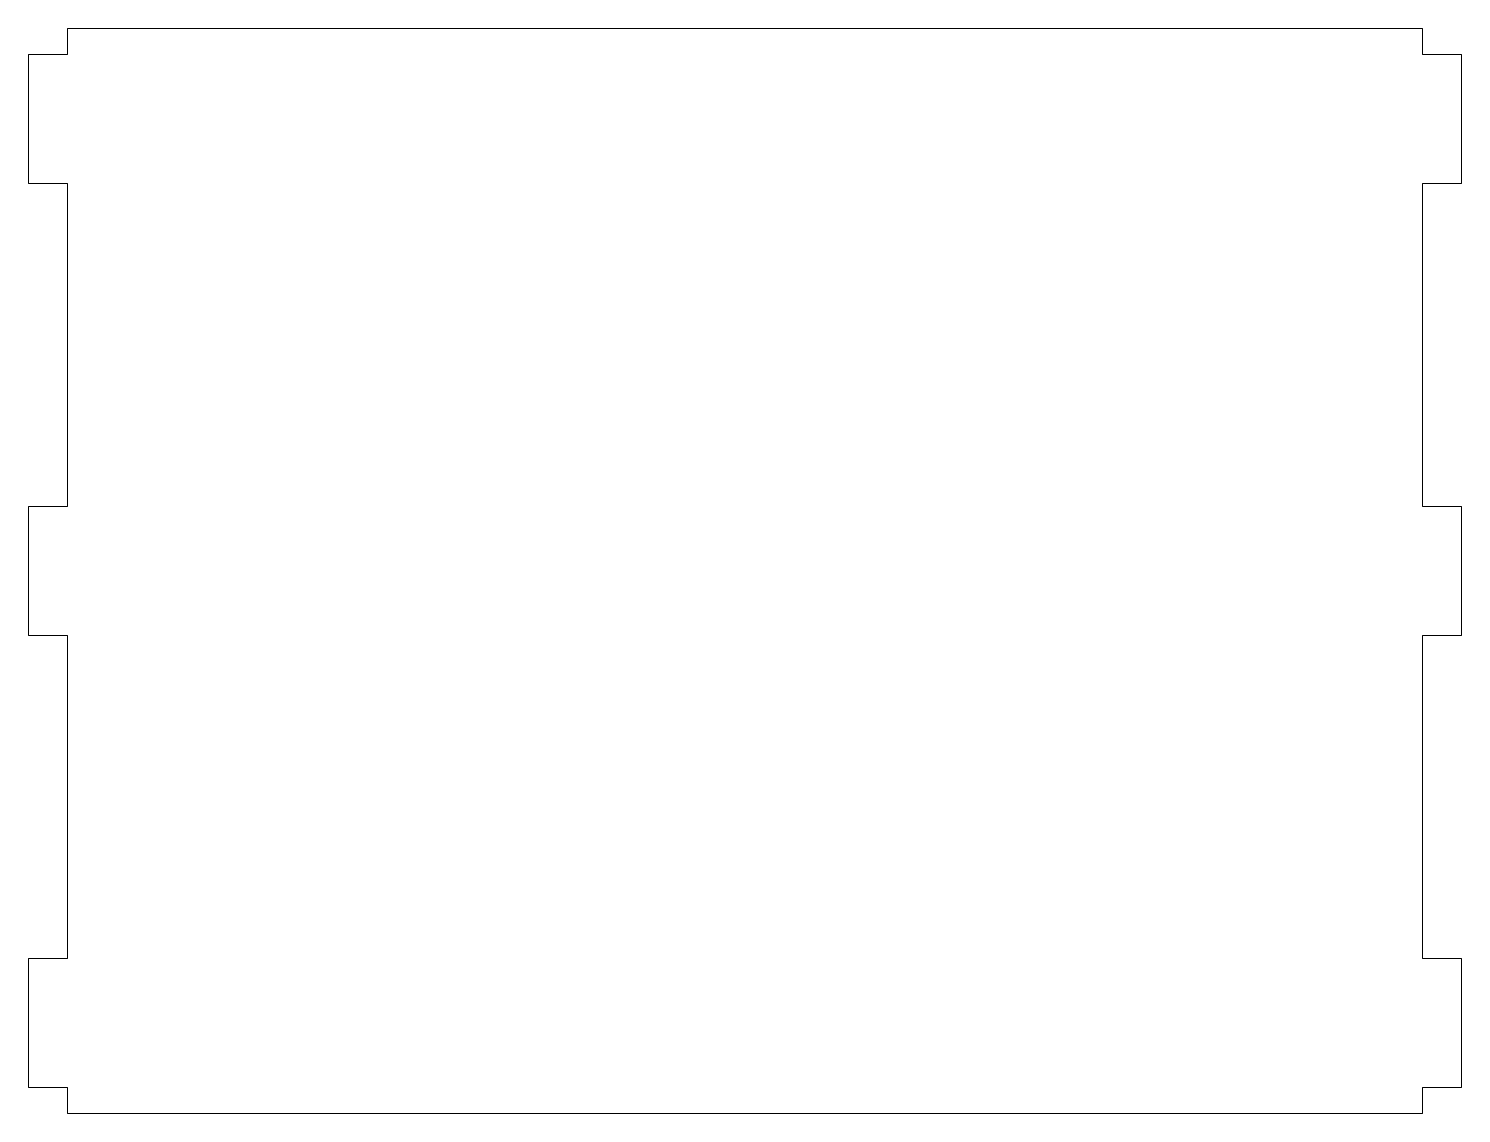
# Model space of a CAD drawing. Header units: millimetres. Extents: x -3 to 108, y 0 to 84.
import ezdxf

# ---------------------------------------------------------------- set-up
doc = ezdxf.new("R2010")
doc.units = ezdxf.units.MM
doc.layers.add('Panel', color=1, linetype='CONTINUOUS', lineweight=0)

msp = doc.modelspace()

# ---------------------------------------------------------------- linework, layer by layer
at = {"layer": 'Panel'}
for p, q in [((0, 84), (105, 84)), ((0, 84), (0, 82)), ((105, 84), (105, 82)), ((-3, 72), (-3, 82)), ((-3, 82), (0, 82)), ((108, 82), (105, 82)), ((108, 72), (108, 82)), ((0, 72), (-3, 72)), ((0, 72), (0, 47)), ((105, 72), (108, 72)), ((105, 72), (105, 47)), ((-3, 37), (-3, 47)), ((-3, 47), (0, 47)), ((108, 47), (105, 47)), ((108, 37), (108, 47)), ((0, 37), (-3, 37)), ((0, 37), (0, 12)), ((105, 37), (108, 37)), ((105, 37), (105, 12)), ((-3, 2), (-3, 12)), ((-3, 12), (0, 12)), ((108, 12), (105, 12)), ((108, 2), (108, 12)), ((0, 2), (-3, 2)), ((0, 2), (0, 0)), ((105, 2), (108, 2)), ((105, 2), (105, 0)), ((0, 0), (105, 0))]:
    msp.add_line(p, q, dxfattribs=at)

doc.saveas('drawing.dxf')
